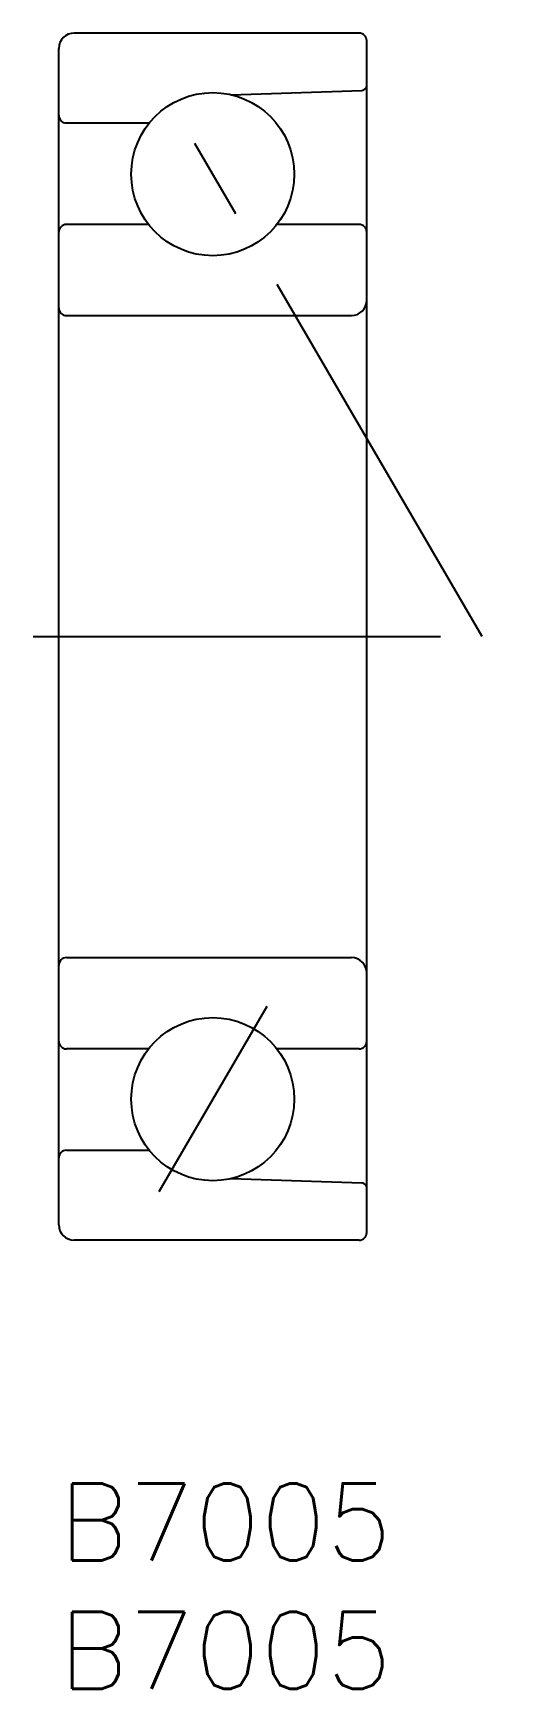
# Model space of a CAD drawing. Extents: x -1 to 17.5, y -7.5 to 57.
import ezdxf
from ezdxf.enums import TextEntityAlignment as Align

# ---------------------------------------------------------------- set-up
doc = ezdxf.new("R2010")
doc.units = 0
doc.header["$LTSCALE"] = 0.5
doc.linetypes.add('CENTER', pattern=[50.8, 31.75, -6.35, 6.35, -6.35])
for name, color, linetype in [('MSM_CENTER', 1, 'CENTER'), ('MSM_CONTINUOUS', 7, 'CONTINUOUS'), ('MSM_PART_NUMBER', 7, 'CONTINUOUS')]:
    doc.layers.add(name, color=color, linetype=linetype)
doc.styles.get("Standard").update_dxf_attribs({"font": 'txt.shx', "height": 3, "bigfont": 'bigfont.shx'})

msp = doc.modelspace()

# ---------------------------------------------------------------- linework, layer by layer
at = {"layer": 'MSM_CENTER'}
for p, q in [((16.5, 33.472), (3.897, 55.087)), ((-1, 33.472), (17.5, 33.472)), ((8.103, 19.07), (3.897, 11.857))]:
    msp.add_line(p, q, dxfattribs=at)
at = {"layer": 'MSM_CONTINUOUS'}
for p, q in [((11.7, 56.972), (0.6, 56.972)), ((0, 10.572), (0, 56.372)), ((12, 10.272), (12, 56.672)), ((6.719, 54.573), (11.807, 54.743)), ((0.3, 53.472), (3.527, 53.472)), ((3.501, 49.522), (0.3, 49.522)), ((11.7, 49.522), (8.499, 49.522)), ((0.3, 45.972), (11.4, 45.972)), ((0, 33.472), (0, 33.472)), ((0, 22.022), (0, 22.022)), ((0.3, 20.972), (11.4, 20.972)), ((3.501, 17.422), (0.3, 17.422)), ((11.7, 17.422), (8.499, 17.422)), ((0.3, 13.472), (3.527, 13.472)), ((6.719, 12.371), (11.807, 12.201)), ((11.7, 9.972), (0.6, 9.972))]:
    msp.add_line(p, q, dxfattribs=at)
for centre in [(6, 51.48), (6, 15.463)]:
    msp.add_circle(centre, 3.175, dxfattribs=at)
for centre, radius, start, end in [((0.6, 56.372), 0.6, 90, 180), ((11.7, 56.672), 0.3, 0, 90), ((11.8, 54.943), 0.2, 271.91088, 0), ((0.3, 53.772), 0.3, 180, 270), ((0.3, 49.222), 0.3, 90, 180), ((11.7, 49.222), 0.3, 0, 90), ((11.4, 46.572), 0.6, 270, 0), ((0.3, 46.272), 0.3, 180, 270), ((0.3, 20.672), 0.3, 90, 180), ((11.4, 20.372), 0.6, 0, 90), ((0.3, 17.722), 0.3, 180, 270), ((11.7, 17.722), 0.3, 270, 0), ((0.3, 13.172), 0.3, 90, 180), ((11.8, 12.001), 0.2, 0, 88.08912), ((0.6, 10.572), 0.6, 180, 270), ((11.7, 10.272), 0.3, 270, 0)]:
    msp.add_arc(centre, radius, start, end, dxfattribs=at)

# ---------------------------------------------------------------- texts
at = {"layer": 'MSM_PART_NUMBER'}
for p in [(6.5, -3.4), (6.5, -8.4)]:
    msp.add_text('B7005', height=3, dxfattribs=at).set_placement(p, align=Align.BOTTOM_CENTER)

doc.saveas('drawing.dxf')
